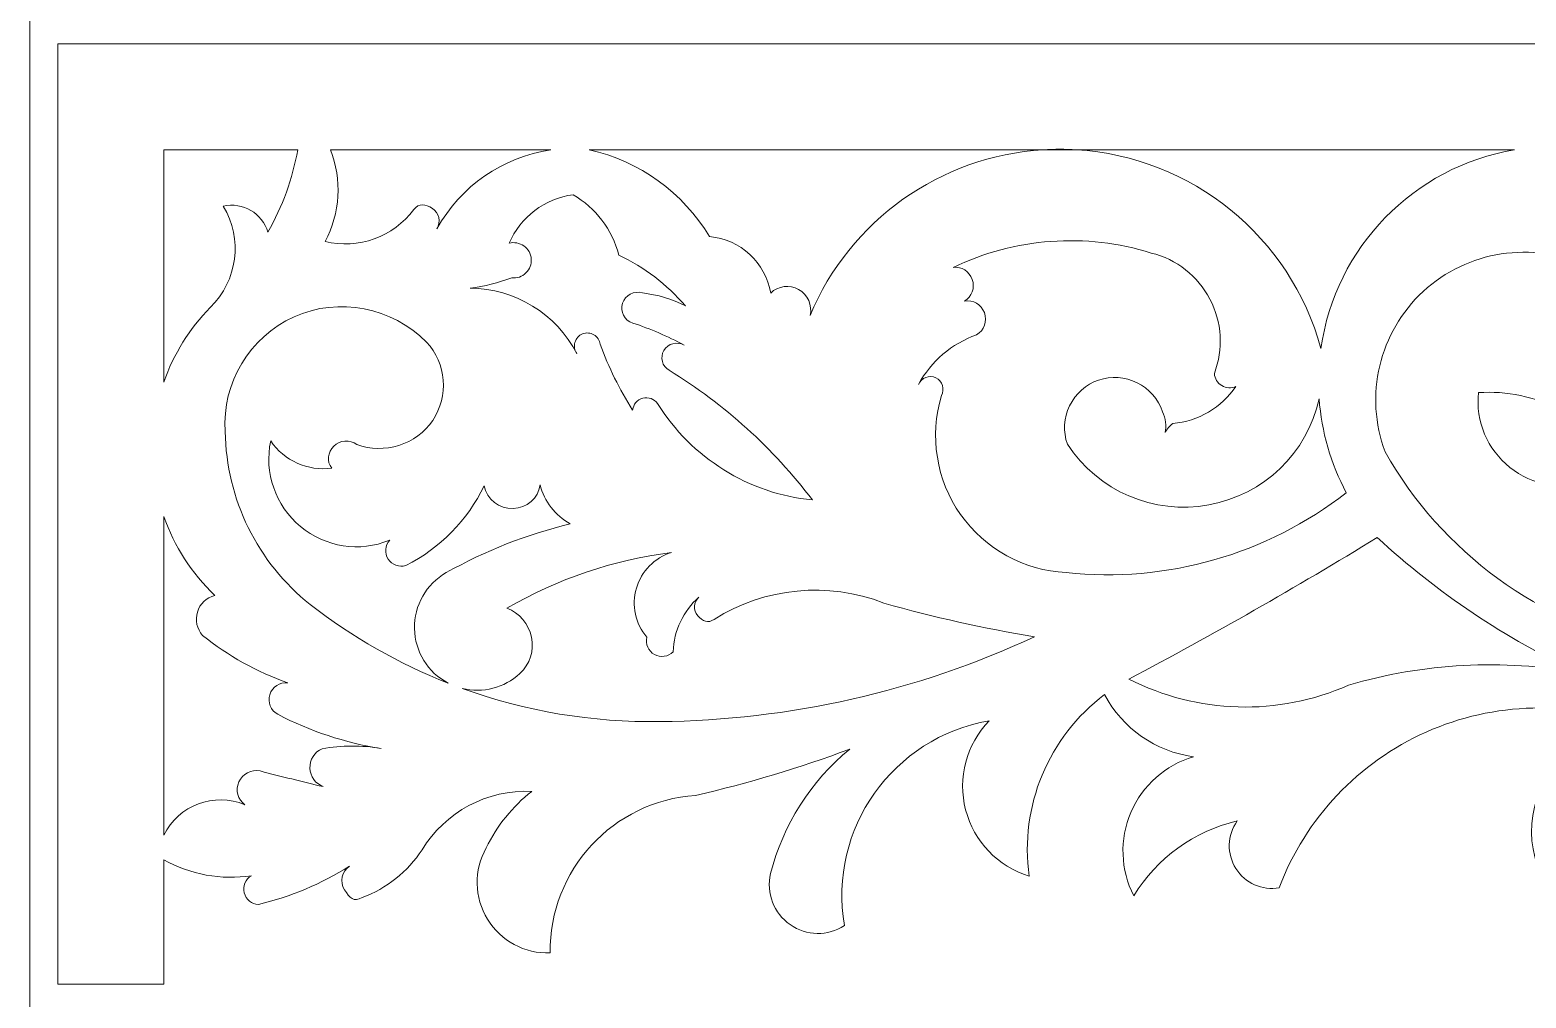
# Model space of a CAD drawing. Header units: millimetres. Extents: x 4332 to 4576, y 671 to 926.
# Drawn here: x 4332.3 to 4385.6, y 723.1 to 757.6 of the extents above; entities that cross this region are included whole.
import ezdxf

# ---------------------------------------------------------------- set-up
doc = ezdxf.new("R2010")
doc.units = ezdxf.units.MM
doc.header["$MEASUREMENT"] = 0
doc.layers.add('SITARA ALL', color=18, linetype='Continuous', true_color=0x000000)

msp = doc.modelspace()

# ---------------------------------------------------------------- linework, layer by layer
at = {"layer": 'SITARA ALL', "lineweight": 9}
for points, knots in [([(4332.336, 792.562), (4332.336, 792.562), (4576.336, 792.562), (4576.336, 792.562), (4576.336, 792.562), (4576.336, 670.562), (4576.336, 670.562), (4576.336, 670.562), (4332.336, 670.562), (4332.336, 670.562), (4332.336, 670.562), (4332.336, 792.562), (4332.336, 792.562)], [0, 0, 0, 0, 0.25, 0.25, 0.25, 0.5, 0.5, 0.5, 0.75, 0.75, 0.75, 1, 1, 1, 1]), ([(4533.336, 757.071), (4533.336, 757.071), (4463.62, 757.071), (4463.62, 757.071), (4463.62, 757.071), (4433.336, 757.071), (4433.336, 757.071), (4433.336, 757.071), (4403.052, 757.071), (4403.052, 757.071), (4403.052, 757.071), (4333.336, 757.071), (4333.336, 757.071), (4333.336, 757.071), (4333.336, 723.58), (4333.336, 723.58), (4333.336, 723.58), (4337.106, 723.58), (4337.106, 723.58), (4337.106, 723.58), (4337.106, 728.007), (4337.106, 728.007), (4338.054, 727.477), (4339.151, 727.277), (4340.225, 727.44), (4340.014, 727.316), (4339.911, 727.067), (4339.971, 726.83), (4340.031, 726.593), (4340.233, 726.424), (4340.477, 726.415), (4341.625, 726.69), (4342.721, 727.151), (4343.721, 727.779), (4343.443, 727.593), (4343.364, 727.22), (4343.542, 726.938), (4343.72, 726.655), (4343.881, 726.489), (4344.169, 726.658), (4345.042, 726.988), (4345.789, 727.582), (4346.307, 728.359), (4347.129, 729.715), (4348.628, 730.515), (4350.213, 730.445), (4349.526, 729.906), (4348.971, 729.217), (4348.591, 728.431), (4348.144, 727.638), (4348.162, 726.665), (4348.637, 725.889), (4349.112, 725.112), (4349.96, 724.654), (4350.869, 724.69), (4350.831, 727.638), (4353.11, 730.102), (4356.051, 730.301), (4357.915, 730.729), (4359.748, 731.279), (4361.539, 731.947), (4360.15, 730.808), (4359.163, 729.255), (4358.723, 727.514), (4358.558, 726.823), (4358.833, 726.102), (4359.416, 725.696), (4359.999, 725.29), (4360.759, 725.274), (4361.351, 725.667), (4360.763, 729.102), (4363.076, 732.365), (4366.51, 732.958), (4365.695, 732.121), (4365.376, 730.919), (4365.669, 729.788), (4365.962, 728.656), (4366.813, 727.763), (4367.932, 727.427), (4367.587, 729.909), (4368.617, 732.385), (4370.62, 733.892), (4371.255, 732.684), (4372.434, 731.86), (4373.786, 731.678), (4372.786, 731.381), (4371.969, 730.654), (4371.558, 729.695), (4371.148, 728.736), (4371.182, 727.649), (4371.657, 726.72), (4372.477, 728.067), (4373.805, 729.029), (4375.34, 729.389), (4374.982, 728.885), (4374.965, 728.214), (4375.297, 727.693), (4375.629, 727.171), (4376.232, 726.901), (4376.84, 727.012), (4377.777, 729.485), (4379.662, 731.482), (4382.077, 732.559), (4384.492, 733.636), (4387.249, 733.698), (4389.714, 732.741), (4388.042, 732.832), (4386.52, 731.781), (4386.011, 730.186), (4385.502, 728.59), (4386.079, 726.889), (4387.494, 725.995), (4388.232, 729.355), (4391.344, 731.654), (4394.774, 731.379), (4395.929, 731.459), (4397.084, 731.215), (4398.107, 730.673), (4395.314, 730.284), (4392.814, 728.744), (4391.213, 726.423), (4392.003, 725.754), (4393.031, 725.434), (4394.062, 725.535), (4395.092, 725.637), (4396.034, 726.148), (4396.678, 726.959), (4396.699, 726.76), (4396.813, 726.583), (4396.987, 726.483), (4397.16, 726.382), (4397.369, 726.371), (4397.552, 726.453), (4399.814, 728.458), (4402.601, 729.777), (4405.586, 730.255), (4404.288, 729.996), (4403.095, 729.362), (4402.155, 728.431), (4401.705, 727.954), (4401.576, 727.259), (4401.824, 726.653), (4402.072, 726.046), (4402.641, 725.641), (4403.296, 725.616), (4403.519, 726.91), (4404.477, 727.957), (4405.745, 728.297), (4407.515, 729.14), (4409.456, 729.564), (4411.416, 729.537), (4410.558, 729.087), (4410.041, 728.178), (4410.093, 727.211), (4410.144, 726.243), (4410.741, 725.4), (4411.642, 725.044), (4411.571, 726.885), (4412.864, 728.501), (4414.675, 728.841), (4416.246, 729.38), (4417.913, 729.584), (4419.568, 729.439), (4420.76, 729.338), (4421.96, 729.443), (4423.116, 729.747), (4421.307, 727.537), (4418.448, 726.467), (4415.631, 726.944), (4415.444, 726.944), (4415.268, 726.851), (4415.164, 726.695), (4415.06, 726.539), (4415.041, 726.343), (4415.113, 726.171), (4415.308, 725.848), (4415.615, 725.608), (4415.976, 725.497), (4417.81, 724.989), (4419.764, 725.159), (4421.483, 725.977), (4421.35, 725.828), (4421.329, 725.61), (4421.433, 725.439), (4421.537, 725.268), (4421.734, 725.184), (4421.928, 725.234), (4423.146, 725.806), (4424.256, 726.584), (4425.208, 727.535), (4425.068, 727.01), (4425.182, 726.45), (4425.516, 726.021), (4426.878, 727.038), (4427.851, 728.49), (4428.273, 730.138), (4428.117, 728.882), (4428.37, 727.611), (4428.995, 726.511), (4429.463, 727.081), (4429.64, 727.836), (4429.472, 728.554), (4429.36, 730.016), (4429.758, 731.472), (4430.596, 732.675), (4431.229, 733.618), (4431.761, 734.625), (4432.183, 735.679), (4432.444, 734.658), (4432.17, 733.573), (4431.455, 732.797), (4430.87, 732.078), (4430.712, 731.102), (4431.041, 730.235), (4430.745, 730.074), (4430.59, 729.737), (4430.659, 729.407), (4430.729, 729.078), (4430.995, 728.833), (4431.331, 728.804), (4431.052, 728.647), (4430.911, 728.323), (4430.986, 728.011), (4431.061, 727.7), (4431.323, 727.476), (4431.643, 727.463), (4431.406, 727.343), (4431.234, 727.122), (4431.176, 726.862), (4431.117, 726.602), (4431.177, 726.331), (4431.339, 726.12), (4431.502, 725.909), (4431.751, 725.782), (4432.017, 725.773), (4432.283, 725.764), (4432.539, 725.873), (4432.716, 726.072), (4432.506, 725.189), (4432.736, 724.261), (4433.336, 723.58), (4433.935, 724.261), (4434.167, 725.189), (4433.956, 726.072), (4434.134, 725.873), (4434.39, 725.763), (4434.657, 725.773), (4434.923, 725.783), (4435.17, 725.909), (4435.333, 726.12), (4435.495, 726.332), (4435.555, 726.604), (4435.496, 726.864), (4435.437, 727.124), (4435.267, 727.343), (4435.029, 727.463), (4435.349, 727.481), (4435.619, 727.709), (4435.689, 728.022), (4435.759, 728.335), (4435.623, 728.651), (4435.341, 728.804), (4435.676, 728.838), (4435.95, 729.087), (4436.015, 729.418), (4436.079, 729.748), (4435.929, 730.078), (4435.631, 730.235), (4435.96, 731.102), (4435.802, 732.078), (4435.217, 732.797), (4434.502, 733.572), (4434.228, 734.658), (4434.489, 735.679), (4434.911, 734.625), (4435.443, 733.618), (4436.076, 732.675), (4436.914, 731.472), (4437.311, 730.016), (4437.2, 728.554), (4437.032, 727.836), (4437.209, 727.081), (4437.677, 726.511), (4438.302, 727.611), (4438.555, 728.882), (4438.399, 730.138), (4438.821, 728.491), (4439.794, 727.038), (4441.156, 726.021), (4441.49, 726.45), (4441.604, 727.01), (4441.464, 727.535), (4442.416, 726.584), (4443.526, 725.806), (4444.744, 725.234), (4444.938, 725.187), (4445.141, 725.272), (4445.242, 725.444), (4445.344, 725.617), (4445.325, 725.83), (4445.189, 725.977), (4446.908, 725.16), (4448.862, 724.989), (4450.696, 725.497), (4451.057, 725.608), (4451.364, 725.848), (4451.559, 726.171), (4451.631, 726.344), (4451.611, 726.541), (4451.507, 726.697), (4451.402, 726.852), (4451.228, 726.945), (4451.041, 726.944), (4448.225, 726.466), (4445.366, 727.537), (4443.556, 729.747), (4444.712, 729.443), (4445.912, 729.338), (4447.104, 729.439), (4448.759, 729.584), (4450.426, 729.38), (4451.997, 728.841), (4453.808, 728.503), (4455.099, 726.885), (4455.03, 725.044), (4455.929, 725.405), (4456.534, 726.258), (4456.58, 727.226), (4456.626, 728.193), (4456.117, 729.092), (4455.256, 729.537), (4457.216, 729.564), (4459.157, 729.139), (4460.927, 728.297), (4462.196, 727.958), (4463.152, 726.91), (4463.376, 725.616), (4464.031, 725.645), (4464.608, 726.054), (4464.852, 726.662), (4465.096, 727.27), (4464.97, 727.957), (4464.517, 728.431), (4463.577, 729.362), (4462.384, 729.996), (4461.086, 730.255), (4464.071, 729.777), (4466.858, 728.458), (4469.12, 726.453), (4469.303, 726.371), (4469.514, 726.383), (4469.687, 726.483), (4469.86, 726.584), (4469.974, 726.76), (4469.994, 726.959), (4470.639, 726.149), (4471.585, 725.635), (4472.616, 725.535), (4473.646, 725.435), (4474.67, 725.753), (4475.459, 726.423), (4473.857, 728.744), (4471.358, 730.285), (4468.565, 730.673), (4469.588, 731.215), (4470.744, 731.459), (4471.899, 731.379), (4475.328, 731.658), (4478.437, 729.355), (4479.178, 725.995), (4480.577, 726.915), (4481.178, 728.664), (4480.64, 730.25), (4480.102, 731.835), (4478.628, 732.862), (4476.958, 732.741), (4479.422, 733.701), (4482.167, 733.638), (4484.583, 732.564), (4487, 731.49), (4488.892, 729.484), (4489.832, 727.012), (4490.44, 726.906), (4491.053, 727.179), (4491.381, 727.703), (4491.709, 728.227), (4491.694, 728.888), (4491.332, 729.389), (4492.867, 729.029), (4494.194, 728.067), (4495.015, 726.72), (4495.488, 727.65), (4495.524, 728.742), (4495.111, 729.701), (4494.699, 730.659), (4493.887, 731.383), (4492.886, 731.678), (4494.238, 731.86), (4495.417, 732.684), (4496.052, 733.892), (4498.055, 732.386), (4499.084, 729.909), (4498.74, 727.427), (4499.858, 727.767), (4500.717, 728.666), (4501.006, 729.799), (4501.295, 730.931), (4500.98, 732.124), (4500.163, 732.958), (4503.597, 732.37), (4505.905, 729.103), (4505.321, 725.667), (4505.916, 725.278), (4506.688, 725.293), (4507.267, 725.704), (4507.847, 726.115), (4508.119, 726.824), (4507.95, 727.514), (4507.508, 729.255), (4506.522, 730.808), (4505.133, 731.947), (4506.924, 731.279), (4508.757, 730.729), (4510.621, 730.301), (4513.562, 730.105), (4515.838, 727.638), (4515.803, 724.69), (4516.712, 724.657), (4517.569, 725.119), (4518.04, 725.897), (4518.512, 726.676), (4518.531, 727.639), (4518.081, 728.431), (4517.701, 729.217), (4517.146, 729.906), (4516.459, 730.445), (4518.044, 730.516), (4519.542, 729.715), (4520.366, 728.359), (4520.883, 727.582), (4521.63, 726.987), (4522.503, 726.658), (4522.832, 726.602), (4523.147, 726.817), (4523.213, 727.144), (4523.279, 727.471), (4523.277, 727.703), (4522.951, 727.779), (4523.951, 727.151), (4525.047, 726.69), (4526.195, 726.415), (4526.439, 726.428), (4526.646, 726.6), (4526.703, 726.838), (4526.759, 727.076), (4526.659, 727.319), (4526.447, 727.44), (4527.521, 727.277), (4528.618, 727.477), (4529.566, 728.007), (4529.566, 728.007), (4529.566, 723.58), (4529.566, 723.58), (4529.566, 723.58), (4533.336, 723.58), (4533.336, 723.58), (4533.336, 723.58), (4533.336, 757.071), (4533.336, 757.071)], [0, 0, 0, 0, 0.00641, 0.00641, 0.00641, 0.012821, 0.012821, 0.012821, 0.019231, 0.019231, 0.019231, 0.025641, 0.025641, 0.025641, 0.032051, 0.032051, 0.032051, 0.038462, 0.038462, 0.038462, 0.044872, 0.044872, 0.044872, 0.051282, 0.051282, 0.051282, 0.057692, 0.057692, 0.057692, 0.064103, 0.064103, 0.064103, 0.070513, 0.070513, 0.070513, 0.076923, 0.076923, 0.076923, 0.083333, 0.083333, 0.083333, 0.089744, 0.089744, 0.089744, 0.096154, 0.096154, 0.096154, 0.102564, 0.102564, 0.102564, 0.108974, 0.108974, 0.108974, 0.115385, 0.115385, 0.115385, 0.121795, 0.121795, 0.121795, 0.128205, 0.128205, 0.128205, 0.134615, 0.134615, 0.134615, 0.141026, 0.141026, 0.141026, 0.147436, 0.147436, 0.147436, 0.153846, 0.153846, 0.153846, 0.160256, 0.160256, 0.160256, 0.166667, 0.166667, 0.166667, 0.173077, 0.173077, 0.173077, 0.179487, 0.179487, 0.179487, 0.185897, 0.185897, 0.185897, 0.192308, 0.192308, 0.192308, 0.198718, 0.198718, 0.198718, 0.205128, 0.205128, 0.205128, 0.211538, 0.211538, 0.211538, 0.217949, 0.217949, 0.217949, 0.224359, 0.224359, 0.224359, 0.230769, 0.230769, 0.230769, 0.237179, 0.237179, 0.237179, 0.24359, 0.24359, 0.24359, 0.25, 0.25, 0.25, 0.25641, 0.25641, 0.25641, 0.262821, 0.262821, 0.262821, 0.269231, 0.269231, 0.269231, 0.275641, 0.275641, 0.275641, 0.282051, 0.282051, 0.282051, 0.288462, 0.288462, 0.288462, 0.294872, 0.294872, 0.294872, 0.301282, 0.301282, 0.301282, 0.307692, 0.307692, 0.307692, 0.314103, 0.314103, 0.314103, 0.320513, 0.320513, 0.320513, 0.326923, 0.326923, 0.326923, 0.333333, 0.333333, 0.333333, 0.339744, 0.339744, 0.339744, 0.346154, 0.346154, 0.346154, 0.352564, 0.352564, 0.352564, 0.358974, 0.358974, 0.358974, 0.365385, 0.365385, 0.365385, 0.371795, 0.371795, 0.371795, 0.378205, 0.378205, 0.378205, 0.384615, 0.384615, 0.384615, 0.391026, 0.391026, 0.391026, 0.397436, 0.397436, 0.397436, 0.403846, 0.403846, 0.403846, 0.410256, 0.410256, 0.410256, 0.416667, 0.416667, 0.416667, 0.423077, 0.423077, 0.423077, 0.429487, 0.429487, 0.429487, 0.435897, 0.435897, 0.435897, 0.442308, 0.442308, 0.442308, 0.448718, 0.448718, 0.448718, 0.455128, 0.455128, 0.455128, 0.461538, 0.461538, 0.461538, 0.467949, 0.467949, 0.467949, 0.474359, 0.474359, 0.474359, 0.480769, 0.480769, 0.480769, 0.487179, 0.487179, 0.487179, 0.49359, 0.49359, 0.49359, 0.5, 0.5, 0.5, 0.50641, 0.50641, 0.50641, 0.512821, 0.512821, 0.512821, 0.519231, 0.519231, 0.519231, 0.525641, 0.525641, 0.525641, 0.532051, 0.532051, 0.532051, 0.538462, 0.538462, 0.538462, 0.544872, 0.544872, 0.544872, 0.551282, 0.551282, 0.551282, 0.557692, 0.557692, 0.557692, 0.564103, 0.564103, 0.564103, 0.570513, 0.570513, 0.570513, 0.576923, 0.576923, 0.576923, 0.583333, 0.583333, 0.583333, 0.589744, 0.589744, 0.589744, 0.596154, 0.596154, 0.596154, 0.602564, 0.602564, 0.602564, 0.608974, 0.608974, 0.608974, 0.615385, 0.615385, 0.615385, 0.621795, 0.621795, 0.621795, 0.628205, 0.628205, 0.628205, 0.634615, 0.634615, 0.634615, 0.641026, 0.641026, 0.641026, 0.647436, 0.647436, 0.647436, 0.653846, 0.653846, 0.653846, 0.660256, 0.660256, 0.660256, 0.666667, 0.666667, 0.666667, 0.673077, 0.673077, 0.673077, 0.679487, 0.679487, 0.679487, 0.685897, 0.685897, 0.685897, 0.692308, 0.692308, 0.692308, 0.698718, 0.698718, 0.698718, 0.705128, 0.705128, 0.705128, 0.711538, 0.711538, 0.711538, 0.717949, 0.717949, 0.717949, 0.724359, 0.724359, 0.724359, 0.730769, 0.730769, 0.730769, 0.737179, 0.737179, 0.737179, 0.74359, 0.74359, 0.74359, 0.75, 0.75, 0.75, 0.75641, 0.75641, 0.75641, 0.762821, 0.762821, 0.762821, 0.769231, 0.769231, 0.769231, 0.775641, 0.775641, 0.775641, 0.782051, 0.782051, 0.782051, 0.788462, 0.788462, 0.788462, 0.794872, 0.794872, 0.794872, 0.801282, 0.801282, 0.801282, 0.807692, 0.807692, 0.807692, 0.814103, 0.814103, 0.814103, 0.820513, 0.820513, 0.820513, 0.826923, 0.826923, 0.826923, 0.833333, 0.833333, 0.833333, 0.839744, 0.839744, 0.839744, 0.846154, 0.846154, 0.846154, 0.852564, 0.852564, 0.852564, 0.858974, 0.858974, 0.858974, 0.865385, 0.865385, 0.865385, 0.871795, 0.871795, 0.871795, 0.878205, 0.878205, 0.878205, 0.884615, 0.884615, 0.884615, 0.891026, 0.891026, 0.891026, 0.897436, 0.897436, 0.897436, 0.903846, 0.903846, 0.903846, 0.910256, 0.910256, 0.910256, 0.916667, 0.916667, 0.916667, 0.923077, 0.923077, 0.923077, 0.929487, 0.929487, 0.929487, 0.935897, 0.935897, 0.935897, 0.942308, 0.942308, 0.942308, 0.948718, 0.948718, 0.948718, 0.955128, 0.955128, 0.955128, 0.961538, 0.961538, 0.961538, 0.967949, 0.967949, 0.967949, 0.974359, 0.974359, 0.974359, 0.980769, 0.980769, 0.980769, 0.987179, 0.987179, 0.987179, 0.99359, 0.99359, 0.99359, 1, 1, 1, 1]), ([(4341.876, 753.301), (4341.693, 752.268), (4341.334, 751.274), (4340.814, 750.363), (4340.613, 751.044), (4339.918, 751.452), (4339.225, 751.291), (4339.929, 750.129), (4339.736, 748.633), (4338.762, 747.685), (4338.022, 746.93), (4337.457, 746.022), (4337.106, 745.024), (4337.106, 745.024), (4337.106, 753.301), (4337.106, 753.301), (4337.106, 753.301), (4341.876, 753.301), (4341.876, 753.301)], [0, 0, 0, 0, 0.166667, 0.166667, 0.166667, 0.333333, 0.333333, 0.333333, 0.5, 0.5, 0.5, 0.666667, 0.666667, 0.666667, 0.833333, 0.833333, 0.833333, 1, 1, 1, 1]), ([(4350.893, 753.301), (4349.176, 753.045), (4347.677, 752.005), (4346.837, 750.486), (4346.984, 750.734), (4346.912, 751.053), (4346.672, 751.213), (4346.433, 751.373), (4346.19, 751.403), (4346.018, 751.173), (4345.284, 750.196), (4344.038, 749.748), (4342.85, 750.032), (4343.393, 751.041), (4343.464, 752.237), (4343.042, 753.301), (4343.042, 753.301), (4350.893, 753.301), (4350.893, 753.301)], [0, 0, 0, 0, 0.166667, 0.166667, 0.166667, 0.333333, 0.333333, 0.333333, 0.5, 0.5, 0.5, 0.666667, 0.666667, 0.666667, 0.833333, 0.833333, 0.833333, 1, 1, 1, 1]), ([(4385.221, 753.301), (4381.627, 752.689), (4378.84, 749.831), (4378.325, 746.222), (4377.234, 750.204), (4373.737, 753.05), (4369.616, 753.301), (4369.616, 753.301), (4368.433, 753.301), (4368.433, 753.301), (4364.765, 753.075), (4361.546, 750.788), (4360.129, 747.396), (4360.216, 747.763), (4360.049, 748.142), (4359.72, 748.325), (4359.392, 748.508), (4358.991, 748.46), (4358.725, 748.193), (4358.542, 749.282), (4357.649, 750.109), (4356.55, 750.207), (4355.601, 751.779), (4354.053, 752.896), (4352.262, 753.301), (4352.262, 753.301), (4368.433, 753.301), (4368.433, 753.301), (4368.827, 753.326), (4369.222, 753.326), (4369.616, 753.301), (4369.616, 753.301), (4385.221, 753.301), (4385.221, 753.301)], [0, 0, 0, 0, 0.090909, 0.090909, 0.090909, 0.181818, 0.181818, 0.181818, 0.272727, 0.272727, 0.272727, 0.363636, 0.363636, 0.363636, 0.454545, 0.454545, 0.454545, 0.545455, 0.545455, 0.545455, 0.636364, 0.636364, 0.636364, 0.727273, 0.727273, 0.727273, 0.818182, 0.818182, 0.818182, 0.909091, 0.909091, 0.909091, 1, 1, 1, 1]), ([(4360.21, 740.825), (4358.812, 742.671), (4357.08, 744.238), (4355.103, 745.445), (4354.859, 745.592), (4354.777, 745.907), (4354.919, 746.154), (4355.06, 746.401), (4355.392, 746.479), (4355.641, 746.342), (4355.055, 746.657), (4354.442, 746.92), (4353.809, 747.127), (4353.516, 747.223), (4353.354, 747.536), (4353.444, 747.831), (4353.535, 748.125), (4353.863, 748.287), (4354.159, 748.202), (4354.692, 748.141), (4355.21, 747.985), (4355.688, 747.741), (4355.03, 748.502), (4354.221, 749.119), (4353.312, 749.551), (4353.079, 750.457), (4352.494, 751.231), (4351.686, 751.701), (4350.675, 751.563), (4349.81, 750.907), (4349.406, 749.971), (4349.587, 750.019), (4349.78, 749.985), (4349.932, 749.877), (4350.085, 749.769), (4350.182, 749.598), (4350.196, 749.411), (4350.211, 749.225), (4350.141, 749.042), (4350.007, 748.912), (4349.873, 748.781), (4349.687, 748.718), (4349.501, 748.738), (4349.023, 748.56), (4348.526, 748.436), (4348.02, 748.367), (4349.621, 748.358), (4351.086, 747.459), (4351.821, 746.038), (4351.737, 746.153), (4351.71, 746.301), (4351.749, 746.438), (4351.788, 746.576), (4351.89, 746.688), (4352.022, 746.741), (4352.155, 746.794), (4352.305, 746.783), (4352.428, 746.711), (4352.552, 746.638), (4352.635, 746.512), (4352.653, 746.37), (4352.951, 745.55), (4353.338, 744.764), (4353.807, 744.028), (4353.828, 744.231), (4353.972, 744.399), (4354.169, 744.452), (4354.366, 744.504), (4354.577, 744.425), (4354.696, 744.26), (4355.902, 742.321), (4357.938, 741.053), (4360.21, 740.825)], [0, 0, 0, 0, 0.041667, 0.041667, 0.041667, 0.083333, 0.083333, 0.083333, 0.125, 0.125, 0.125, 0.166667, 0.166667, 0.166667, 0.208333, 0.208333, 0.208333, 0.25, 0.25, 0.25, 0.291667, 0.291667, 0.291667, 0.333333, 0.333333, 0.333333, 0.375, 0.375, 0.375, 0.416667, 0.416667, 0.416667, 0.458333, 0.458333, 0.458333, 0.5, 0.5, 0.5, 0.541667, 0.541667, 0.541667, 0.583333, 0.583333, 0.583333, 0.625, 0.625, 0.625, 0.666667, 0.666667, 0.666667, 0.708333, 0.708333, 0.708333, 0.75, 0.75, 0.75, 0.791667, 0.791667, 0.791667, 0.833333, 0.833333, 0.833333, 0.875, 0.875, 0.875, 0.916667, 0.916667, 0.916667, 0.958333, 0.958333, 0.958333, 1, 1, 1, 1]), ([(4379.227, 741.085), (4376.399, 738.877), (4372.819, 737.856), (4369.251, 738.239), (4367.747, 738.312), (4366.36, 739.073), (4365.492, 740.303), (4364.623, 741.533), (4364.373, 743.105), (4364.809, 744.546), (4364.868, 744.656), (4364.88, 744.786), (4364.842, 744.904), (4364.804, 745.023), (4364.719, 745.121), (4364.606, 745.175), (4364.494, 745.23), (4364.364, 745.236), (4364.247, 745.191), (4364.13, 745.147), (4364.037, 745.058), (4363.988, 744.943), (4364.438, 745.765), (4365.175, 746.393), (4366.059, 746.707), (4366.332, 746.867), (4366.449, 747.202), (4366.336, 747.498), (4366.223, 747.794), (4365.939, 747.97), (4365.628, 747.907), (4365.892, 748.066), (4366.008, 748.388), (4365.905, 748.679), (4365.803, 748.969), (4365.53, 749.151), (4365.224, 749.11), (4367.427, 750.169), (4369.95, 750.351), (4372.283, 749.623), (4373.181, 749.4), (4373.941, 748.803), (4374.37, 747.983), (4374.8, 747.164), (4374.856, 746.195), (4374.529, 745.329), (4374.541, 745.151), (4374.641, 744.99), (4374.794, 744.899), (4374.948, 744.808), (4375.135, 744.798), (4375.297, 744.872), (4374.787, 744.115), (4373.961, 743.629), (4373.051, 743.551), (4372.932, 743.467), (4372.836, 743.354), (4372.772, 743.223), (4372.832, 743.473), (4372.8, 743.736), (4372.683, 743.965), (4372.532, 744.418), (4372.206, 744.792), (4371.778, 745.004), (4371.35, 745.216), (4370.857, 745.249), (4370.405, 745.094), (4369.953, 744.94), (4369.582, 744.611), (4369.373, 744.181), (4369.165, 743.752), (4369.136, 743.258), (4369.294, 742.808), (4370.386, 741.139), (4372.372, 740.289), (4374.333, 740.651), (4376.294, 741.014), (4377.838, 742.483), (4378.262, 744.432), (4378.346, 743.261), (4378.674, 742.121), (4379.227, 741.085)], [0, 0, 0, 0, 0.037037, 0.037037, 0.037037, 0.074074, 0.074074, 0.074074, 0.111111, 0.111111, 0.111111, 0.148148, 0.148148, 0.148148, 0.185185, 0.185185, 0.185185, 0.222222, 0.222222, 0.222222, 0.259259, 0.259259, 0.259259, 0.296296, 0.296296, 0.296296, 0.333333, 0.333333, 0.333333, 0.37037, 0.37037, 0.37037, 0.407407, 0.407407, 0.407407, 0.444444, 0.444444, 0.444444, 0.481481, 0.481481, 0.481481, 0.518519, 0.518519, 0.518519, 0.555556, 0.555556, 0.555556, 0.592593, 0.592593, 0.592593, 0.62963, 0.62963, 0.62963, 0.666667, 0.666667, 0.666667, 0.703704, 0.703704, 0.703704, 0.740741, 0.740741, 0.740741, 0.777778, 0.777778, 0.777778, 0.814815, 0.814815, 0.814815, 0.851852, 0.851852, 0.851852, 0.888889, 0.888889, 0.888889, 0.925926, 0.925926, 0.925926, 0.962963, 0.962963, 0.962963, 1, 1, 1, 1]), ([(4391.608, 741.211), (4390.897, 741.527), (4390.074, 741.463), (4389.419, 741.042), (4388.765, 740.62), (4388.366, 739.904), (4388.359, 739.126), (4388.364, 737.726), (4389.016, 736.408), (4390.127, 735.556), (4386.105, 736.421), (4382.642, 738.964), (4380.61, 742.541), (4379.864, 744.546), (4380.401, 746.802), (4381.97, 748.256), (4383.539, 749.71), (4385.866, 750.056), (4387.808, 749.16), (4388.778, 748.821), (4389.365, 747.837), (4389.203, 746.823), (4389.041, 745.809), (4388.087, 745.057), (4387.06, 745.038), (4386.822, 745.022), (4386.624, 744.849), (4386.576, 744.615), (4386.529, 744.381), (4386.636, 744.148), (4386.849, 744.041), (4385.952, 744.506), (4384.944, 744.717), (4383.936, 744.649), (4383.833, 743.629), (4384.254, 742.627), (4385.055, 741.986), (4385.855, 741.346), (4386.916, 741.152), (4387.889, 741.476), (4387.666, 741.433), (4387.509, 741.234), (4387.518, 741.008), (4387.527, 740.781), (4387.677, 740.599), (4387.903, 740.575), (4389.145, 740.895), (4390.208, 741.697), (4390.857, 742.804), (4390.836, 742.567), (4391.005, 742.355), (4391.242, 742.322), (4391.478, 742.29), (4391.666, 742.347), (4391.709, 742.581), (4391.498, 742.155), (4391.462, 741.664), (4391.608, 741.211)], [0, 0, 0, 0, 0.052632, 0.052632, 0.052632, 0.105263, 0.105263, 0.105263, 0.157895, 0.157895, 0.157895, 0.210526, 0.210526, 0.210526, 0.263158, 0.263158, 0.263158, 0.315789, 0.315789, 0.315789, 0.368421, 0.368421, 0.368421, 0.421053, 0.421053, 0.421053, 0.473684, 0.473684, 0.473684, 0.526316, 0.526316, 0.526316, 0.578947, 0.578947, 0.578947, 0.631579, 0.631579, 0.631579, 0.684211, 0.684211, 0.684211, 0.736842, 0.736842, 0.736842, 0.789474, 0.789474, 0.789474, 0.842105, 0.842105, 0.842105, 0.894737, 0.894737, 0.894737, 0.947368, 0.947368, 0.947368, 1, 1, 1, 1]), ([(4351.586, 739.972), (4350.04, 739.602), (4348.554, 739.017), (4347.17, 738.236), (4346.455, 737.83), (4346.019, 737.066), (4346.035, 736.245), (4346.05, 735.423), (4346.505, 734.68), (4347.234, 734.301), (4345.471, 734.995), (4343.816, 735.938), (4342.321, 737.103), (4340.44, 738.597), (4339.329, 740.859), (4339.294, 743.26), (4339.177, 745.002), (4340.156, 746.633), (4341.748, 747.351), (4343.339, 748.068), (4345.236, 747.693), (4346.464, 746.451), (4347.172, 745.683), (4347.264, 744.53), (4346.685, 743.659), (4346.106, 742.789), (4344.962, 742.444), (4343.979, 742.799), (4343.731, 742.988), (4343.381, 742.964), (4343.161, 742.743), (4342.942, 742.522), (4342.896, 742.204), (4343.087, 741.957), (4342.236, 741.843), (4341.394, 742.221), (4340.913, 742.931), (4340.674, 741.797), (4341.082, 740.624), (4341.974, 739.883), (4342.865, 739.142), (4344.08, 738.95), (4345.152, 739.393), (4344.984, 739.206), (4344.963, 738.93), (4345.1, 738.719), (4345.237, 738.509), (4345.49, 738.414), (4345.728, 738.492), (4346.946, 739.105), (4347.925, 740.103), (4348.516, 741.332), (4348.615, 740.846), (4349.052, 740.503), (4349.547, 740.522), (4350.043, 740.54), (4350.447, 740.872), (4350.509, 741.364), (4350.661, 740.772), (4351.05, 740.268), (4351.586, 739.972)], [0, 0, 0, 0, 0.05, 0.05, 0.05, 0.1, 0.1, 0.1, 0.15, 0.15, 0.15, 0.2, 0.2, 0.2, 0.25, 0.25, 0.25, 0.3, 0.3, 0.3, 0.35, 0.35, 0.35, 0.4, 0.4, 0.4, 0.45, 0.45, 0.45, 0.5, 0.5, 0.5, 0.55, 0.55, 0.55, 0.6, 0.6, 0.6, 0.65, 0.65, 0.65, 0.7, 0.7, 0.7, 0.75, 0.75, 0.75, 0.8, 0.8, 0.8, 0.85, 0.85, 0.85, 0.9, 0.9, 0.9, 0.95, 0.95, 0.95, 1, 1, 1, 1]), ([(4342.744, 731.965), (4342.473, 731.843), (4342.302, 731.57), (4342.312, 731.273), (4342.322, 730.976), (4342.506, 730.717), (4342.785, 730.614), (4342.034, 730.79), (4341.286, 730.975), (4340.54, 731.17), (4340.226, 731.237), (4339.908, 731.073), (4339.78, 730.779), (4339.653, 730.484), (4339.734, 730.152), (4339.997, 729.969), (4338.897, 730.424), (4337.634, 729.952), (4337.106, 728.885), (4337.106, 728.885), (4337.106, 740.242), (4337.106, 740.242), (4337.481, 739.174), (4338.102, 738.21), (4338.918, 737.427), (4338.624, 737.35), (4338.39, 737.126), (4338.302, 736.834), (4338.214, 736.543), (4338.283, 736.229), (4338.487, 736.002), (4339.397, 735.271), (4340.423, 734.698), (4341.524, 734.309), (4341.237, 734.341), (4340.968, 734.164), (4340.884, 733.888), (4340.8, 733.612), (4340.907, 733.325), (4341.163, 733.192), (4342.317, 732.586), (4343.562, 732.173), (4344.849, 731.97), (4344.153, 732.092), (4343.44, 732.09), (4342.744, 731.965)], [0, 0, 0, 0, 0.066667, 0.066667, 0.066667, 0.133333, 0.133333, 0.133333, 0.2, 0.2, 0.2, 0.266667, 0.266667, 0.266667, 0.333333, 0.333333, 0.333333, 0.4, 0.4, 0.4, 0.466667, 0.466667, 0.466667, 0.533333, 0.533333, 0.533333, 0.6, 0.6, 0.6, 0.666667, 0.666667, 0.666667, 0.733333, 0.733333, 0.733333, 0.8, 0.8, 0.8, 0.866667, 0.866667, 0.866667, 0.933333, 0.933333, 0.933333, 1, 1, 1, 1]), ([(4387.542, 734.661), (4384.801, 735.166), (4381.981, 735.017), (4379.309, 734.226), (4376.802, 733.116), (4373.925, 733.197), (4371.484, 734.445), (4374.488, 736.029), (4377.438, 737.712), (4380.331, 739.492), (4382.466, 737.513), (4384.899, 735.882), (4387.542, 734.661)], [0, 0, 0, 0, 0.25, 0.25, 0.25, 0.5, 0.5, 0.5, 0.75, 0.75, 0.75, 1, 1, 1, 1]), ([(4368.124, 735.954), (4363.944, 734.006), (4359.394, 732.976), (4354.783, 732.931), (4352.382, 732.893), (4349.993, 733.293), (4347.736, 734.111), (4348.467, 733.932), (4349.238, 734.131), (4349.791, 734.641), (4350.145, 734.972), (4350.302, 735.463), (4350.205, 735.937), (4350.109, 736.412), (4349.778, 736.801), (4349.324, 736.968), (4351.125, 738.019), (4353.121, 738.694), (4355.19, 738.954), (4354.586, 738.765), (4354.117, 738.287), (4353.941, 737.68), (4353.764, 737.072), (4353.9, 736.421), (4354.309, 735.939), (4354.251, 735.694), (4354.364, 735.441), (4354.585, 735.321), (4354.806, 735.201), (4355.074, 735.237), (4355.248, 735.418), (4355.277, 736.165), (4355.609, 736.868), (4356.166, 737.366), (4355.979, 737.19), (4355.96, 736.899), (4356.124, 736.701), (4356.287, 736.503), (4356.502, 736.421), (4356.71, 736.572), (4358.519, 737.715), (4360.766, 737.929), (4362.759, 737.152), (4364.523, 736.649), (4366.314, 736.249), (4368.124, 735.954)], [0, 0, 0, 0, 0.066667, 0.066667, 0.066667, 0.133333, 0.133333, 0.133333, 0.2, 0.2, 0.2, 0.266667, 0.266667, 0.266667, 0.333333, 0.333333, 0.333333, 0.4, 0.4, 0.4, 0.466667, 0.466667, 0.466667, 0.533333, 0.533333, 0.533333, 0.6, 0.6, 0.6, 0.666667, 0.666667, 0.666667, 0.733333, 0.733333, 0.733333, 0.8, 0.8, 0.8, 0.866667, 0.866667, 0.866667, 0.933333, 0.933333, 0.933333, 1, 1, 1, 1])]:
    msp.add_open_spline(points, degree=3, knots=knots, dxfattribs=at)

doc.saveas('drawing.dxf')
